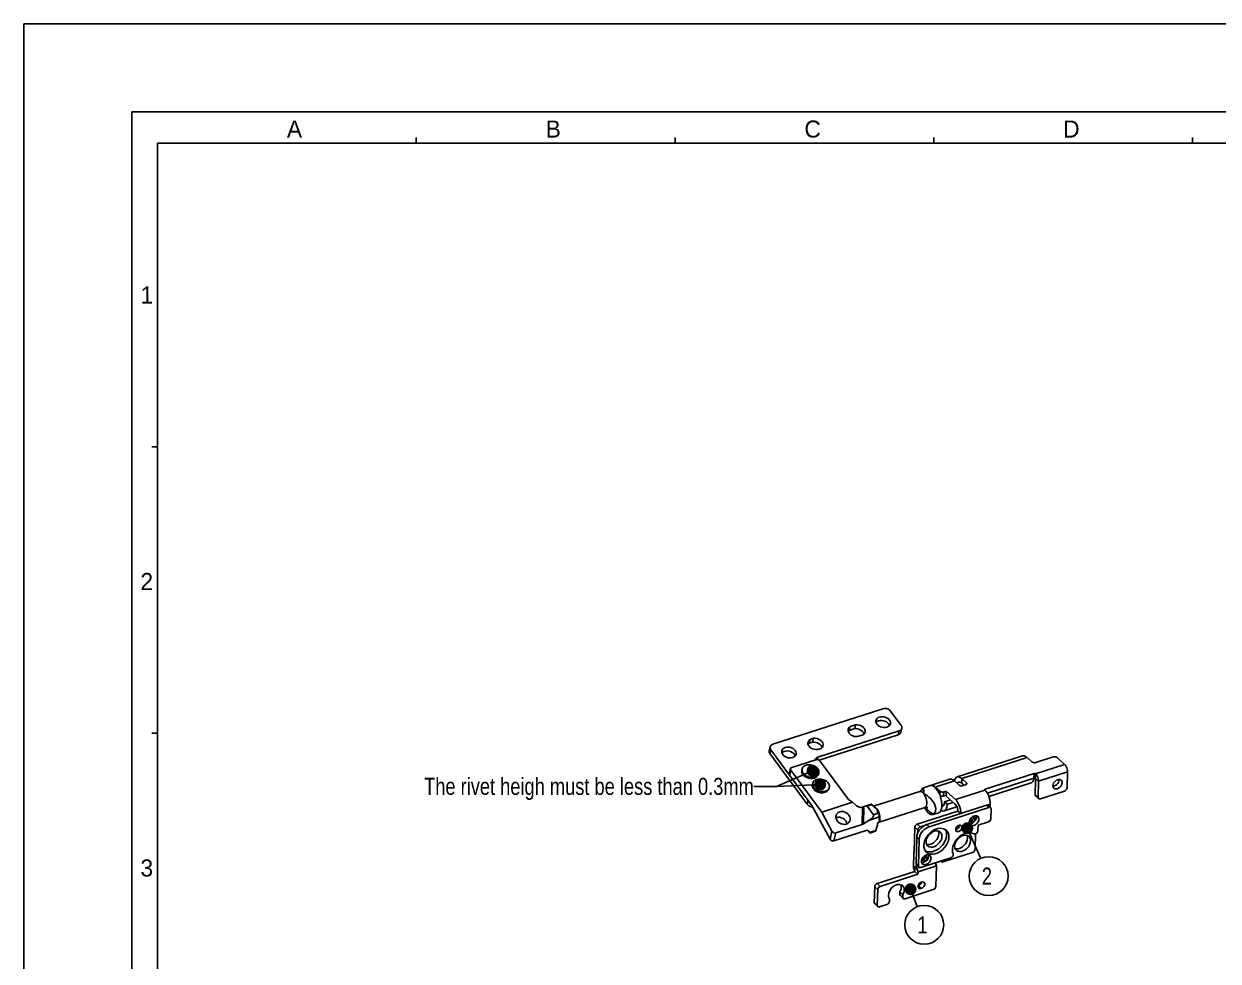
# Model space of a CAD drawing. Header units: millimetres. Extents: x 0 to 420, y 0 to 297.
# Drawn here: x 0 to 210, y 132.1 to 297 of the extents above; entities that cross this region are included whole.
import ezdxf

# ---------------------------------------------------------------- set-up
doc = ezdxf.new("R2010")
doc.units = ezdxf.units.MM
doc.header["$LTSCALE"] = 23.1
doc.layers.get('0').update_dxf_attribs({"linetype": 'CONTINUOUS'})
doc.layers.add('ASSEM_MEM', color=7, linetype='CONTINUOUS')
doc.layers.add('DETAIL', color=7, linetype='CONTINUOUS')
doc.styles.get("Standard").update_dxf_attribs({"font": 'txt', "width": 0.8})
doc.styles.add('TEXTSTYLE_2', font='txt')
doc.dimstyles.get("Standard").update_dxf_attribs({"dimtxt": 3, "dimasz": 2.1, "dimexe": 2, "dimexo": 1, "dimtad": 1, "dimzin": 0, "dimdsep": 46, "dimtxsty": 'STANDARD', "dimblk": '_FILLED', "dimblk1": '_FILLED', "dimblk2": '_FILLED', "dimcen": 0.09, "dimazin": 0, "dimtol": 1, "dimtp": 0.01, "dimtm": 0.01, "dimtfac": 1, "dimtofl": 0, "dimtmove": 0, "dimatfit": 3, "dimldrblk": '_FILLED', "dimfxl": 1, "dimtolj": 1, "dimtzin": 0, "dimarcsym": 0})

# ---------------------------------------------------------------- blocks, each defined once
blk = doc.blocks.new('_FILLED')
at = {"color": 0, "linetype": 'BYBLOCK'}
blk.add_solid([(0, 0), (-1, 0.17), (-1, -0.17)], dxfattribs=at)
blk = doc.blocks.new('BALLOON_BL9', base_point=(158.32, 138.5))
at = {"layer": 'DETAIL', "color": 7, "linetype": 'CONTINUOUS'}
blk.add_circle((158.32, 138.5), 3.42, dxfattribs=at)
at = {"layer": 'DETAIL', "color": 7, "linetype": 'CONTINUOUS', "insert": (157.12, 140), "char_height": 3, "width": 2.4, "attachment_point": 1, "line_spacing_factor": 0.9}
blk.add_mtext('1', dxfattribs=at)
blk = doc.blocks.new('BALLOON_BL10', base_point=(169.65, 147.07))
at = {"layer": 'DETAIL', "color": 7, "linetype": 'CONTINUOUS'}
blk.add_circle((169.65, 147.07), 3.42, dxfattribs=at)
at = {"layer": 'DETAIL', "color": 7, "linetype": 'CONTINUOUS', "insert": (168.45, 148.57), "char_height": 3, "width": 2.4, "attachment_point": 1, "line_spacing_factor": 0.9}
blk.add_mtext('2', dxfattribs=at)

msp = doc.modelspace()

# ---------------------------------------------------------------- linework, layer by layer
at = {"color": 7, "linetype": 'CONTINUOUS'}
for p, q in [((0, 0), (0, 297)), ((0, 297), (420, 297)), ((19, 15.5), (19, 281.5)), ((19, 281.5), (401, 281.5)), ((23.5, 276), (23.5, 21)), ((23.5, 276), (396, 276)), ((69, 276), (69, 277)), ((114.5, 276), (114.5, 277)), ((160, 276), (160, 277)), ((205.5, 276), (205.5, 277)), ((23.5, 222.6), (22.5, 222.6)), ((23.5, 172.2), (22.5, 172.2))]:
    msp.add_line(p, q, dxfattribs=at)
at = {"layer": 'ASSEM_MEM', "color": 7, "linetype": 'CONTINUOUS'}
for p, q in [((131.68, 170.26), (151.06, 176.51)), ((152.41, 176.1), (154.27, 173.58)), ((153.92, 172.62), (139.64, 168.02)), ((145.3, 173.39), (145.14, 172.71)), ((146.1, 173.02), (145.14, 172.71)), ((146.26, 173.69), (145.3, 173.39)), ((146.26, 173.69), (146.1, 173.02)), ((153.76, 171.95), (153.92, 172.62)), ((154.23, 172.4), (154.39, 173.08)), ((138.25, 171.11), (138.09, 170.43)), ((138.7, 170.63), (138.09, 170.43)), ((138.86, 171.31), (138.25, 171.11)), ((138.86, 171.31), (138.7, 170.63)), ((153.76, 171.95), (139.83, 167.45)), ((146.6, 171.61), (147.56, 171.92)), ((131.05, 169.13), (131.21, 169.81)), ((131.18, 168.62), (131.34, 169.3)), ((137.75, 159.7), (131.18, 168.62)), ((138.57, 159.48), (131.34, 169.3)), ((139.64, 168.02), (139.53, 167.55)), ((139.55, 169.34), (140.17, 169.54)), ((164.12, 164.53), (175.59, 168.23)), ((181.01, 168.04), (177.95, 167.05)), ((134.8, 165.94), (134.59, 165.06)), ((139.28, 167.54), (135.03, 166.17)), ((136.8, 165.7), (136.85, 165.9)), ((139.96, 167.33), (144.98, 160.52)), ((176.42, 167.93), (164.95, 164.23)), ((176.42, 167.93), (177.26, 167.16)), ((177.91, 165.08), (183.01, 166.73)), ((183.01, 166.73), (181.7, 167.94)), ((134.86, 165.69), (134.65, 164.81)), ((140.3, 158.31), (134.86, 165.69)), ((137.04, 164.87), (137.17, 164.74)), ((139.38, 164.68), (139.51, 164.78)), ((139.72, 165.01), (139.77, 165.21)), ((159.44, 163.02), (162.84, 164.12)), ((163.67, 163.82), (160.27, 162.72)), ((163.67, 163.82), (164.46, 163.09)), ((164.92, 163.4), (164.95, 164.23)), ((164.95, 164.23), (165.74, 163.5)), ((177.64, 165.13), (169.06, 162.36)), ((177.61, 164.29), (169.42, 161.65)), ((177.53, 163.89), (177.63, 164.23)), ((177.61, 164.29), (177.64, 165.13)), ((177.63, 164.23), (177.63, 164.28)), ((177.8, 161.42), (177.88, 163.84)), ((177.88, 163.84), (177.91, 163.85)), ((177.88, 163.84), (177.93, 163.79)), ((177.89, 164.25), (177.91, 165.08)), ((177.89, 164.25), (178.41, 163.77)), ((177.94, 164.2), (177.93, 163.79)), ((178.41, 163.77), (183.51, 165.41)), ((182.05, 163.99), (182.04, 164.07)), ((183.51, 165.41), (183.43, 162.59)), ((138.66, 163.18), (138.71, 163.38)), ((138.9, 162.35), (139.02, 162.22)), ((141.24, 162.16), (141.37, 162.26)), ((141.58, 162.49), (141.63, 162.69)), ((149.38, 159.35), (157.53, 161.98)), ((157.82, 162.14), (157.53, 161.98)), ((158.05, 162.57), (158.06, 162.57)), ((158.06, 162.57), (159.36, 162.99)), ((158.24, 161.86), (158.23, 161.57)), ((159.36, 162.99), (159.59, 163.01)), ((159.61, 163.04), (159.44, 163.02)), ((159.59, 163.01), (159.85, 162.93)), ((159.82, 163.01), (159.61, 163.04)), ((159.85, 162.93), (160.12, 162.75)), ((159.94, 162.95), (160.09, 163.18)), ((160.12, 162.75), (160.39, 162.48)), ((160.27, 162.72), (160.27, 162.6)), ((161.06, 162), (160.27, 162.72)), ((160.39, 162.48), (160.65, 162.12)), ((160.65, 162.12), (160.89, 161.7)), ((160.89, 161.7), (161.1, 161.24)), ((161.06, 162), (161.04, 161.36)), ((161.75, 161.89), (161.73, 161.14)), ((161.75, 161.89), (162.17, 162.03)), ((162.15, 161.28), (162.17, 162.03)), ((163.81, 160.53), (162.17, 162.03)), ((168.99, 162.21), (163.81, 160.53)), ((164.06, 163.46), (164.42, 163.58)), ((164.4, 163.57), (164.42, 163.58)), ((164.92, 163.4), (165.31, 163.04)), ((165.15, 162.99), (165.57, 163.13)), ((165.73, 163.21), (165.74, 163.5)), ((168.99, 162.21), (169.21, 161.96)), ((169.05, 162.14), (169.06, 162.36)), ((169.69, 161.07), (177.12, 163.47)), ((178.33, 160.94), (178.41, 163.77)), ((182.99, 162.03), (178.74, 160.66)), ((181.21, 162.94), (181.42, 163.03)), ((137.75, 159.7), (137.91, 160.38)), ((145.71, 160.05), (140.3, 158.31)), ((145.71, 160.05), (144.98, 160.52)), ((146.4, 159.45), (145.71, 160.05)), ((148.99, 159.73), (147.91, 159.38)), ((148.28, 159.37), (149.13, 159.65)), ((149.03, 159.73), (148.99, 159.73)), ((149.13, 159.65), (149.23, 159.51)), ((161.73, 161.14), (162.15, 161.28)), ((162.94, 160.48), (161.9, 160.14)), ((161.9, 160.14), (162.37, 159.71)), ((162.2, 161.23), (162.15, 161.28)), ((162.2, 161.15), (162.2, 161.23)), ((163.78, 159.7), (162.2, 161.15)), ((163.41, 160.04), (162.37, 159.71)), ((169.94, 159.71), (169.45, 159.55)), ((169.94, 159.71), (169.93, 159.17)), ((177.8, 161.42), (178.33, 160.94)), ((178.42, 160.71), (177.89, 161.19)), ((138.57, 159.48), (141.77, 153.57)), ((142.1, 154.97), (140.3, 158.31)), ((147.4, 156.17), (147.47, 159.2)), ((147.64, 156.29), (147.71, 159.3)), ((147.71, 159.3), (147.64, 159.27)), ((148.28, 159.37), (149.39, 157.87)), ((149.39, 157.87), (150.24, 158.15)), ((149.53, 159.22), (149.47, 159.27)), ((150.12, 158.35), (150.1, 158.42)), ((150.25, 156.48), (158.45, 159.12)), ((150.38, 158.12), (150.27, 158.41)), ((157.09, 156.22), (164.23, 158.52)), ((158.46, 158.96), (158.39, 159.1)), ((158.7, 158.59), (158.46, 158.96)), ((158.77, 156.15), (169.26, 159.53)), ((159.19, 155.76), (169.69, 159.15)), ((159.87, 157.9), (160.89, 158.23)), ((161.6, 158.51), (161.28, 158.63)), ((161.28, 158.58), (161.34, 158.59)), ((161.32, 158.74), (161.34, 158.59)), ((161.43, 159.46), (161.74, 159.56)), ((161.55, 159.39), (161.44, 159.38)), ((161.83, 158.54), (161.6, 158.51)), ((161.83, 158.54), (164.07, 159.26)), ((164.23, 158.52), (164.73, 158.07)), ((166.98, 157.6), (167.01, 157.58)), ((167.22, 157.39), (167.01, 157.58)), ((167.2, 157.68), (167.03, 157.62)), ((169.26, 159.53), (169.69, 159.15)), ((169.59, 159.48), (170.01, 159.1)), ((170.1, 158.87), (170.05, 157.16)), ((142.76, 154.68), (147.4, 156.17)), ((142.8, 157.34), (142.9, 157.39)), ((147.64, 156.29), (148.6, 156.88)), ((148.6, 156.88), (150.41, 157.47)), ((149.84, 155.09), (150.09, 156.11)), ((150.19, 156.38), (150.29, 156.54)), ((150.43, 156.67), (150.5, 156.87)), ((156.66, 155.66), (156.53, 151.46)), ((156.66, 155.66), (157.18, 155.18)), ((157.09, 156.22), (157.62, 155.73)), ((157.62, 155.73), (158.78, 156.11)), ((158.77, 156.15), (159.19, 155.76)), ((164.5, 155.87), (164.53, 156.03)), ((166.42, 157.09), (166.32, 156.91)), ((166.54, 156.65), (166.33, 156.84)), ((166.36, 156.97), (166.46, 156.88)), ((166.76, 157.37), (166.64, 157.27)), ((166.75, 156.93), (166.73, 156.84)), ((167.24, 157), (167.23, 157.08)), ((167.32, 157.21), (167.34, 157.09)), ((167.44, 157.12), (167.5, 157.31)), ((167.5, 157.31), (167.52, 157.49)), ((167.75, 155.05), (167.78, 156.02)), ((169.61, 156.61), (167.78, 156.02)), ((141.77, 153.57), (142.1, 154.97)), ((142.43, 153.28), (148.11, 155.11)), ((142.43, 153.28), (142.76, 154.68)), ((148.71, 154.73), (148.44, 155.07)), ((148.71, 154.73), (149.84, 155.09)), ((149.75, 154.96), (148.78, 154.65)), ((156.88, 149.27), (157.02, 153.93)), ((157.02, 153.93), (157.44, 153.55)), ((157.18, 155.18), (157.17, 154.6)), ((157.3, 148.89), (157.44, 153.55)), ((161.3, 154.63), (161.15, 154.81)), ((163.85, 155.29), (163.88, 155.29)), ((165.91, 154.04), (165.85, 154.24)), ((165.94, 153.76), (165.91, 154.04)), ((166.32, 153.86), (166.18, 154.04)), ((167.26, 151.8), (167.34, 154.5)), ((156.52, 151.3), (156.44, 148.55)), ((156.52, 151.3), (156.56, 151.31)), ((156.52, 151.3), (156.58, 151.25)), ((156.53, 151.46), (156.58, 151.41)), ((156.58, 151.41), (156.58, 151.25)), ((158.73, 152.68), (158.98, 152.63)), ((166.82, 151.25), (161.64, 149.58)), ((163.37, 152.32), (163.5, 152.68)), ((163.75, 151.91), (164, 151.86)), ((156.88, 149.27), (157.3, 148.89)), ((162.98, 150.31), (157.71, 148.61)), ((158, 150.22), (157.91, 150.04)), ((158.13, 149.78), (157.92, 149.97)), ((157.94, 150.1), (158.04, 150.01)), ((158.35, 150.5), (158.23, 150.4)), ((158.33, 150.05), (158.32, 149.97)), ((158.56, 150.72), (158.59, 150.71)), ((158.8, 150.51), (158.59, 150.71)), ((158.79, 150.81), (158.61, 150.75)), ((158.83, 150.13), (158.81, 150.21)), ((158.91, 150.33), (158.92, 150.22)), ((159.02, 150.25), (159.08, 150.43)), ((159.08, 150.43), (159.11, 150.61)), ((160.46, 148.87), (160.23, 149.42)), ((161.32, 149.62), (161.19, 149.73)), ((150.06, 145.76), (156.69, 147.89)), ((150.59, 145.27), (157.22, 147.41)), ((156.44, 148.55), (156.99, 148.9)), ((156.69, 147.93), (156.44, 148.55)), ((156.57, 148.23), (156.98, 148.48)), ((156.69, 147.89), (156.69, 147.93)), ((156.69, 147.89), (157.22, 147.41)), ((156.96, 149.04), (157.39, 148.66)), ((157, 149.01), (156.98, 148.44)), ((156.98, 148.44), (157.48, 148.61)), ((156.98, 148.44), (157.23, 147.83)), ((157.22, 147.41), (157.23, 147.83)), ((157.23, 147.83), (160.46, 148.87)), ((160.46, 148.87), (160.35, 145.25)), ((149.54, 142.42), (149.63, 145.2)), ((150.15, 144.72), (149.63, 145.2)), ((150.59, 145.27), (150.06, 145.76)), ((154.68, 145.2), (154.53, 145.38)), ((157.33, 145.42), (157.25, 145.4)), ((157.28, 145.37), (157.77, 144.91)), ((157.33, 145.42), (157.86, 144.94)), ((157.86, 144.94), (157.77, 144.91)), ((157.81, 145.99), (157.89, 146.02)), ((150.07, 141.93), (150.15, 144.72)), ((152.21, 142.62), (152.22, 143.04)), ((154.03, 143.86), (154.04, 144.28)), ((154.56, 143.38), (154.03, 143.86)), ((154.04, 144.28), (154.57, 143.8)), ((154.12, 143.63), (154.64, 143.15)), ((154.56, 143.38), (154.57, 143.8)), ((159.91, 144.7), (154.97, 143.1)), ((150.07, 141.93), (149.54, 142.42)), ((149.63, 142.18), (150.15, 141.7)), ((151.77, 142.07), (150.48, 141.65))]:
    msp.add_line(p, q, dxfattribs=at)
for points in [[(152.41, 176.1), (152.28, 176.25), (152.11, 176.37), (151.91, 176.47), (151.7, 176.53), (151.48, 176.56), (151.26, 176.55), (151.06, 176.51)], [(150, 173.81), (149.88, 174.01), (149.83, 174.23), (149.83, 174.44), (149.84, 174.46)], [(149.84, 174.46), (149.91, 174.63), (150.04, 174.81), (150.22, 174.95), (150.45, 175.05), (150.71, 175.1), (151, 175.11), (151.28, 175.08), (151.56, 174.99), (151.82, 174.87), (152.04, 174.71), (152.21, 174.52)], [(149.86, 174.1), (149.88, 174.13), (150.06, 174.27), (150.29, 174.37), (150.55, 174.43), (150.84, 174.44), (151.12, 174.4), (151.4, 174.31), (151.66, 174.19), (151.88, 174.03), (152.05, 173.84)], [(152.21, 174.52), (152.33, 174.31), (152.38, 174.1), (152.38, 173.89), (152.37, 173.86)], [(146.6, 171.61), (146.32, 171.61), (146.03, 171.66), (145.76, 171.75), (145.5, 171.88), (145.29, 172.04), (145.11, 172.23), (145, 172.44), (144.94, 172.65), (144.94, 172.86), (144.95, 172.91)], [(144.95, 172.91), (145, 173.06), (145.12, 173.24), (145.3, 173.39)], [(144.96, 172.56), (144.96, 172.56), (145.14, 172.71)], [(146.1, 173.02), (146.38, 173.02), (146.67, 172.97), (146.94, 172.88), (147.2, 172.75), (147.42, 172.59), (147.59, 172.4), (147.71, 172.19), (147.74, 172.07)], [(146.26, 173.69), (146.54, 173.69), (146.83, 173.65), (147.11, 173.56), (147.36, 173.43), (147.58, 173.27), (147.75, 173.08), (147.87, 172.87), (147.93, 172.66), (147.92, 172.45), (147.91, 172.4)], [(147.91, 172.4), (147.86, 172.25), (147.74, 172.07), (147.56, 171.92)], [(152.37, 173.86), (152.3, 173.69), (152.17, 173.52), (151.99, 173.38), (151.76, 173.28), (151.5, 173.22), (151.21, 173.21), (150.93, 173.25), (150.65, 173.33), (150.39, 173.46), (150.17, 173.62), (150, 173.81)], [(152.05, 173.84), (152.17, 173.63), (152.19, 173.54)], [(154.23, 172.4), (154.18, 172.27), (154.08, 172.13), (153.94, 172.02), (153.76, 171.95)], [(153.92, 172.62), (154.1, 172.7), (154.24, 172.81), (154.34, 172.94), (154.39, 173.08)], [(154.39, 173.08), (154.4, 173.1), (154.4, 173.26), (154.36, 173.42), (154.27, 173.58)], [(131.68, 170.26), (131.51, 170.18), (131.37, 170.07), (131.26, 169.94), (131.21, 169.81)], [(139.55, 169.34), (139.27, 169.34), (138.98, 169.38), (138.7, 169.47), (138.45, 169.6), (138.23, 169.77), (138.06, 169.95), (137.94, 170.16), (137.88, 170.37), (137.88, 170.58), (137.89, 170.64)], [(137.89, 170.64), (137.95, 170.78), (138.07, 170.96), (138.25, 171.11)], [(138.09, 170.43), (137.91, 170.28), (137.91, 170.28)], [(140.35, 169.69), (140.31, 169.81), (140.19, 170.02), (140.02, 170.2), (139.8, 170.37), (139.55, 170.5), (139.28, 170.59), (138.99, 170.63), (138.7, 170.63)], [(138.86, 171.31), (139.15, 171.31), (139.44, 171.26), (139.71, 171.17), (139.97, 171.05), (140.18, 170.88), (140.36, 170.69), (140.47, 170.49), (140.53, 170.27), (140.53, 170.06), (140.52, 170.01)], [(131.18, 168.62), (131.09, 168.78), (131.04, 168.95), (131.05, 169.11), (131.05, 169.13)], [(131.21, 169.81), (131.21, 169.79), (131.2, 169.63), (131.25, 169.46), (131.34, 169.3)], [(133.43, 168.46), (133.31, 168.67), (133.26, 168.88), (133.26, 169.09), (133.27, 169.12)], [(133.27, 169.12), (133.34, 169.29), (133.47, 169.46), (133.65, 169.6), (133.88, 169.7), (134.14, 169.76), (134.43, 169.77), (134.71, 169.73), (134.99, 169.65), (135.25, 169.52), (135.47, 169.36), (135.64, 169.17)], [(133.29, 168.76), (133.31, 168.78), (133.49, 168.92), (133.72, 169.02), (133.98, 169.08), (134.26, 169.09), (134.55, 169.05), (134.83, 168.97), (135.09, 168.84), (135.31, 168.68), (135.48, 168.49)], [(135.8, 168.52), (135.73, 168.35), (135.6, 168.17), (135.42, 168.03), (135.19, 167.93), (134.92, 167.87), (134.64, 167.86), (134.36, 167.9), (134.08, 167.99), (133.82, 168.11), (133.6, 168.27), (133.43, 168.46)], [(135.48, 168.49), (135.6, 168.29), (135.62, 168.2)], [(135.64, 169.17), (135.76, 168.97), (135.81, 168.75), (135.81, 168.54), (135.8, 168.52)], [(139.17, 167.57), (139.22, 167.7), (139.33, 167.83), (139.47, 167.94), (139.64, 168.02)], [(140.52, 170.01), (140.47, 169.86), (140.35, 169.69), (140.17, 169.54)], [(176.42, 167.93), (176.14, 168.14), (175.87, 168.24), (175.62, 168.24), (175.59, 168.23)], [(181.01, 168.04), (181.15, 168.07), (181.31, 168.07), (181.46, 168.05), (181.59, 168), (181.7, 167.94)], [(135.03, 166.17), (134.89, 166.09), (134.81, 165.97), (134.8, 165.94)], [(134.8, 165.94), (134.8, 165.83), (134.86, 165.69)], [(136.85, 165.9), (136.83, 165.81), (136.83, 165.66), (136.86, 165.51), (136.91, 165.36), (136.99, 165.22), (137.09, 165.08)], [(137.56, 166.58), (137.39, 166.51), (137.24, 166.43), (137.11, 166.33), (137, 166.22), (136.92, 166.09), (136.86, 165.95), (136.85, 165.9)], [(139.77, 165.21), (139.79, 165.3), (139.79, 165.45), (139.76, 165.6), (139.71, 165.75), (139.63, 165.9), (139.53, 166.04), (139.4, 166.17), (139.26, 166.29), (139.1, 166.39), (138.92, 166.48), (138.73, 166.55), (138.53, 166.61), (138.33, 166.64), (138.13, 166.66), (137.93, 166.65), (137.74, 166.62), (137.56, 166.58)], [(139.17, 167.5), (139.17, 167.55), (139.17, 167.57)], [(139.96, 167.33), (139.83, 167.45), (139.66, 167.53), (139.46, 167.56), (139.28, 167.54)], [(177.26, 167.16), (177.36, 167.09), (177.5, 167.04), (177.65, 167.02), (177.8, 167.02), (177.95, 167.05)], [(183.51, 165.41), (183.5, 165.65), (183.46, 165.9), (183.38, 166.14), (183.27, 166.38), (183.15, 166.58), (183.01, 166.73)], [(134.65, 164.81), (134.59, 164.95), (134.59, 165.06)], [(136.8, 165.7), (136.79, 165.61), (136.78, 165.46), (136.81, 165.31), (136.86, 165.16), (136.94, 165.01), (137.04, 164.87)], [(137.09, 165.08), (137.21, 164.95), (137.36, 164.83)], [(137.17, 164.74), (137.31, 164.62), (137.48, 164.52), (137.65, 164.43), (137.84, 164.35), (138.04, 164.3), (138.24, 164.27), (138.44, 164.25), (138.64, 164.26), (138.83, 164.28), (139.01, 164.33)], [(137.36, 164.83), (137.52, 164.72), (137.7, 164.63), (137.89, 164.56), (138.09, 164.5), (138.29, 164.47), (138.49, 164.45), (138.69, 164.46), (138.88, 164.49), (139.06, 164.53)], [(139.41, 164.06), (139.25, 163.99), (139.1, 163.91), (138.97, 163.81), (138.86, 163.69), (138.78, 163.57), (138.72, 163.43), (138.71, 163.38)], [(139.01, 164.33), (139.18, 164.4), (139.33, 164.48), (139.46, 164.58), (139.57, 164.69), (139.65, 164.82), (139.71, 164.96), (139.72, 165.01)], [(139.06, 164.53), (139.23, 164.6), (139.38, 164.68)], [(141.63, 162.69), (141.64, 162.78), (141.65, 162.93), (141.62, 163.08), (141.57, 163.23), (141.49, 163.38), (141.39, 163.51), (141.26, 163.65), (141.12, 163.76), (140.95, 163.87), (140.77, 163.96), (140.58, 164.03), (140.39, 164.09), (140.19, 164.12), (139.98, 164.14), (139.79, 164.13), (139.59, 164.1), (139.41, 164.06)], [(139.51, 164.78), (139.62, 164.9), (139.7, 165.02), (139.76, 165.16), (139.77, 165.21)], [(162.84, 164.12), (162.87, 164.12), (163.12, 164.13), (163.39, 164.03), (163.67, 163.82)], [(163.63, 163.85), (163.64, 163.89), (163.76, 164.2)], [(163.76, 164.2), (163.93, 164.42), (164.12, 164.53)], [(164.12, 164.53), (164.14, 164.54), (164.39, 164.54), (164.66, 164.44), (164.95, 164.23)], [(177.12, 163.47), (177.17, 163.49), (177.37, 163.64), (177.53, 163.89)], [(177.61, 164.29), (177.69, 164.31), (177.76, 164.3), (177.83, 164.29), (177.89, 164.25)], [(177.91, 165.08), (177.86, 165.12), (177.79, 165.14), (177.71, 165.14), (177.64, 165.13)], [(178.41, 163.77), (178.4, 164), (178.36, 164.25), (178.28, 164.5), (178.17, 164.73), (178.05, 164.93), (177.91, 165.08)], [(182.41, 163.94), (182.35, 163.99), (182.19, 164.06), (182, 164.08), (181.79, 164.03), (181.58, 163.94), (181.38, 163.8), (181.21, 163.62), (181.08, 163.41), (180.99, 163.2), (180.96, 162.98)], [(181.42, 163.03), (181.62, 163.17), (181.79, 163.35), (181.92, 163.56), (182.01, 163.77), (182.05, 163.99)], [(182.57, 163.5), (182.55, 163.7), (182.48, 163.87), (182.41, 163.94)], [(138.66, 163.18), (138.64, 163.08), (138.64, 162.94), (138.67, 162.79), (138.72, 162.64), (138.8, 162.49), (138.9, 162.35)], [(138.71, 163.38), (138.69, 163.29), (138.69, 163.14), (138.71, 162.99), (138.77, 162.84), (138.84, 162.69), (138.95, 162.55)], [(138.95, 162.55), (139.07, 162.42), (139.22, 162.31)], [(139.02, 162.22), (139.17, 162.1), (139.33, 162), (139.51, 161.91), (139.7, 161.83), (139.9, 161.78), (140.1, 161.74), (140.3, 161.73), (140.5, 161.74), (140.69, 161.76), (140.87, 161.81)], [(139.22, 162.31), (139.38, 162.2), (139.56, 162.11), (139.75, 162.04), (139.95, 161.98), (140.15, 161.95), (140.35, 161.93), (140.55, 161.94), (140.74, 161.97), (140.92, 162.01)], [(140.87, 161.81), (141.04, 161.87), (141.19, 161.96), (141.32, 162.06), (141.42, 162.17), (141.51, 162.3), (141.56, 162.43), (141.58, 162.49)], [(140.92, 162.01), (141.09, 162.08), (141.24, 162.16)], [(141.37, 162.26), (141.47, 162.38), (141.56, 162.5), (141.61, 162.64), (141.63, 162.69)], [(157.53, 161.98), (157.55, 161.99), (157.71, 161.98), (157.88, 161.91), (158.06, 161.77), (158.23, 161.57)], [(157.96, 162.3), (157.95, 162.29), (157.82, 162.14)], [(157.87, 162.19), (157.89, 162.29), (157.97, 162.48), (158.05, 162.57)], [(158.06, 162.57), (158.12, 162.56), (158.18, 162.48), (158.21, 162.33), (158.23, 162.12), (158.24, 161.86)], [(159.44, 163.02), (159.41, 163.01), (159.39, 163)], [(160.27, 162.72), (160.04, 162.9), (159.82, 163.01)], [(161.75, 161.89), (161.61, 161.86), (161.45, 161.86), (161.3, 161.88), (161.16, 161.93), (161.06, 162)], [(164.42, 163.58), (164.56, 163.59), (164.74, 163.53), (164.92, 163.4)], [(164.46, 163.09), (164.56, 163.03), (164.7, 162.98), (164.85, 162.95), (165.01, 162.96), (165.15, 162.99)], [(165.57, 163.13), (165.69, 163.18), (165.77, 163.25), (165.81, 163.34), (165.81, 163.35)], [(165.81, 163.35), (165.8, 163.42), (165.74, 163.5)], [(169.06, 162.36), (169, 162.33), (168.97, 162.29), (168.96, 162.27)], [(168.96, 162.27), (168.96, 162.25), (168.99, 162.21)], [(169.21, 161.96), (169.42, 161.65), (169.6, 161.29), (169.75, 160.89), (169.86, 160.49), (169.93, 160.08), (169.94, 159.71)], [(180.96, 162.98), (180.98, 162.79), (181.05, 162.62), (181.12, 162.54)], [(180.97, 162.9), (181.01, 162.9), (181.21, 162.94)], [(181.12, 162.54), (181.18, 162.5), (181.34, 162.43), (181.53, 162.41), (181.74, 162.45), (181.95, 162.55), (182.15, 162.69), (182.32, 162.87), (182.45, 163.07), (182.54, 163.29), (182.57, 163.5)], [(183.43, 162.59), (183.4, 162.45), (183.34, 162.32), (183.24, 162.19), (183.12, 162.1), (182.99, 162.03)], [(138.25, 159.33), (138.05, 159.43), (137.89, 159.55), (137.75, 159.7)], [(149.13, 159.65), (149.08, 159.7), (149.03, 159.73)], [(158.23, 161.57), (158.39, 161.32), (158.53, 161.03), (158.65, 160.71), (158.73, 160.39), (158.77, 160.07), (158.78, 159.78), (158.74, 159.53)], [(158.23, 161.57), (158.55, 161.4), (158.87, 161.2), (159.16, 160.97), (159.43, 160.72), (159.67, 160.45), (159.9, 160.14), (160.11, 159.76), (160.26, 159.35)], [(161.1, 161.24), (161.26, 160.74), (161.37, 160.24), (161.43, 159.76)], [(161.11, 161.2), (161.14, 161.18), (161.28, 161.13), (161.43, 161.11), (161.58, 161.11), (161.73, 161.14)], [(161.43, 159.76), (161.44, 159.31), (161.38, 158.92), (161.27, 158.6)], [(161.8, 159.64), (161.69, 159.48), (161.55, 159.39)], [(161.9, 160.14), (161.87, 159.86), (161.8, 159.64)], [(162.37, 159.71), (162.31, 159.19), (162.15, 158.8), (161.91, 158.57), (161.83, 158.54)], [(163.78, 159.7), (163.9, 159.56), (164.02, 159.38), (164.11, 159.18), (164.18, 158.95), (164.22, 158.73), (164.23, 158.52)], [(164.76, 158.04), (164.75, 158.41), (164.68, 158.81), (164.57, 159.22), (164.42, 159.62), (164.24, 159.98), (164.03, 160.29), (163.81, 160.53)], [(177.8, 161.42), (177.82, 161.3), (177.88, 161.21), (177.89, 161.19)], [(178.42, 160.71), (178.4, 160.72), (178.35, 160.82), (178.33, 160.94)], [(178.74, 160.66), (178.61, 160.64), (178.49, 160.66), (178.42, 160.71)], [(138.7, 159.24), (138.69, 159.24), (138.46, 159.27), (138.25, 159.33)], [(144.62, 156.22), (144.34, 156.16), (144.04, 156.18), (143.74, 156.25), (143.46, 156.39), (143.21, 156.58), (143.01, 156.81), (142.87, 157.07), (142.8, 157.34), (142.8, 157.61), (142.87, 157.86), (142.91, 157.94)], [(142.91, 157.94), (143.01, 158.08), (143.21, 158.25), (143.46, 158.37)], [(143.46, 158.37), (143.74, 158.42), (144.04, 158.41), (144.34, 158.33), (144.62, 158.2), (144.87, 158.01), (145.07, 157.78), (145.21, 157.52), (145.28, 157.25), (145.28, 156.98), (145.21, 156.73), (145.17, 156.65)], [(147.47, 159.2), (147.1, 159.15), (146.74, 159.24), (146.4, 159.45)], [(147.64, 159.27), (147.56, 159.23), (147.47, 159.2)], [(149.47, 159.27), (149.34, 159.39), (149.23, 159.51)], [(149.99, 158.91), (149.83, 159.09), (149.69, 159.22), (149.55, 159.3), (149.42, 159.33)], [(149.99, 158.91), (149.8, 159.03), (149.62, 159.15), (149.53, 159.22)], [(150.27, 158.41), (150.14, 158.68), (149.99, 158.91)], [(150.1, 158.42), (150.05, 158.57), (150.02, 158.74), (149.99, 158.91)], [(150.23, 158.15), (150.16, 158.28), (150.12, 158.35)], [(150.41, 157.73), (150.37, 157.88), (150.31, 158.03), (150.24, 158.15)], [(150.51, 157.57), (150.46, 157.83), (150.38, 158.12)], [(150.41, 157.47), (150.42, 157.59), (150.41, 157.73)], [(150.5, 156.87), (150.53, 157.09), (150.54, 157.33), (150.51, 157.57)], [(158.74, 159.53), (158.66, 159.32), (158.54, 159.17), (158.45, 159.12)], [(158.45, 159.12), (158.82, 159.16), (158.98, 159.12)], [(159.62, 158.17), (159.34, 158.34), (159.06, 158.6), (158.78, 158.93), (158.64, 159.14)], [(159.87, 157.9), (159.73, 157.88), (159.49, 157.92), (159.23, 158.05), (158.96, 158.28), (158.7, 158.59)], [(160.14, 158.09), (159.89, 158.09), (159.62, 158.17)], [(160.14, 158.09), (159.95, 157.94), (159.87, 157.9)], [(160.25, 158.27), (160.2, 158.18), (160.14, 158.09)], [(160.25, 158.27), (160.33, 158.58), (160.34, 158.95), (160.26, 159.35)], [(161.27, 158.6), (161.11, 158.37), (160.89, 158.23)], [(167.03, 157.62), (166.85, 157.53), (166.69, 157.41), (166.54, 157.26), (166.42, 157.09)], [(167.54, 157.68), (167.38, 157.7), (167.2, 157.68)], [(167.52, 157.49), (167.51, 157.65), (167.49, 157.69)], [(167.77, 157.56), (167.68, 157.63), (167.54, 157.68)], [(167.94, 157.1), (167.93, 157.27), (167.88, 157.41), (167.79, 157.54), (167.77, 157.56)], [(169.26, 159.53), (169.36, 159.55), (169.45, 159.55), (169.53, 159.53), (169.59, 159.48)], [(170.01, 159.1), (169.95, 159.14), (169.87, 159.16), (169.78, 159.17), (169.69, 159.15)], [(170.1, 158.87), (170.09, 158.96), (170.06, 159.03), (170.01, 159.1)], [(142.9, 157.39), (143.18, 157.44), (143.48, 157.43), (143.78, 157.35), (144.06, 157.22), (144.31, 157.03), (144.51, 156.8)], [(144.51, 156.8), (144.65, 156.54), (144.72, 156.27)], [(145.17, 156.65), (145.07, 156.51), (144.87, 156.34), (144.62, 156.22)], [(150.09, 156.11), (150.13, 156.24), (150.19, 156.38)], [(150.26, 156.49), (150.33, 156.53), (150.43, 156.67)], [(150.29, 156.54), (150.38, 156.7), (150.5, 156.87)], [(150.39, 157.27), (150.39, 157.35), (150.41, 157.46)], [(150.5, 156.87), (150.45, 156.99), (150.42, 157.11), (150.39, 157.23), (150.39, 157.27)], [(157.09, 156.22), (156.96, 156.15), (156.84, 156.06), (156.75, 155.93), (156.68, 155.8), (156.66, 155.66)], [(157.02, 153.93), (157.05, 154.23), (157.14, 154.54), (157.27, 154.84), (157.45, 155.13), (157.67, 155.4), (157.91, 155.65), (158.19, 155.86), (158.47, 156.03), (158.77, 156.15)], [(157.18, 155.18), (157.21, 155.32), (157.27, 155.45), (157.37, 155.57), (157.49, 155.67), (157.62, 155.73)], [(159.19, 155.76), (158.9, 155.64), (158.61, 155.47), (158.33, 155.26), (158.09, 155.02), (157.87, 154.75), (157.69, 154.45), (157.56, 154.15), (157.48, 153.84), (157.44, 153.55)], [(158.39, 153.23), (158.55, 153.61), (158.76, 153.97), (159.01, 154.31), (159.31, 154.62), (159.63, 154.9), (159.98, 155.13), (160.34, 155.3), (160.71, 155.42), (161.07, 155.48), (161.41, 155.47), (161.72, 155.4), (162, 155.28), (162.22, 155.12)], [(163.85, 155.28), (163.86, 155.41), (163.91, 155.54), (163.98, 155.66), (164.07, 155.77), (164.17, 155.87), (164.29, 155.95), (164.42, 156), (164.54, 156.03), (164.65, 156.03), (164.76, 156), (164.84, 155.94)], [(164.53, 156.03), (164.51, 155.9), (164.47, 155.77), (164.4, 155.65), (164.31, 155.54), (164.2, 155.44), (164.08, 155.36), (163.96, 155.31), (163.85, 155.28)], [(163.88, 155.29), (164.04, 155.34), (164.19, 155.43)], [(164.95, 155.64), (164.93, 155.52), (164.89, 155.39), (164.82, 155.26), (164.73, 155.15), (164.62, 155.05), (164.51, 154.98), (164.38, 154.92), (164.26, 154.9), (164.14, 154.9), (164.04, 154.93), (163.96, 154.98)], [(164.19, 155.43), (164.33, 155.56), (164.43, 155.71), (164.5, 155.87)], [(164.84, 155.94), (164.9, 155.86), (164.94, 155.76), (164.95, 155.64)], [(166.32, 156.91), (166.26, 156.73), (166.24, 156.55)], [(166.24, 156.55), (166.25, 156.38), (166.3, 156.24), (166.39, 156.11), (166.42, 156.09)], [(166.27, 156.35), (166.38, 156.34), (166.56, 156.36), (166.73, 156.41)], [(166.33, 156.84), (166.32, 156.86), (166.31, 156.87)], [(166.42, 156.09), (166.5, 156.02), (166.64, 155.97), (166.8, 155.95), (166.98, 155.97), (167.15, 156.03), (167.33, 156.12), (167.49, 156.24), (167.64, 156.39), (167.76, 156.56), (167.86, 156.74), (167.92, 156.92), (167.94, 157.1)], [(166.64, 157.27), (166.54, 157.15), (166.48, 157.02), (166.46, 156.88)], [(166.46, 156.88), (166.47, 156.76), (166.53, 156.66), (166.54, 156.65)], [(167.34, 157.09), (167.27, 156.87), (167.12, 156.68), (166.92, 156.57), (166.71, 156.56), (166.54, 156.65)], [(166.73, 156.84), (166.74, 156.76), (166.79, 156.7)], [(166.73, 156.41), (166.91, 156.5), (167.07, 156.63), (167.22, 156.78)], [(166.95, 157.15), (166.86, 157.1), (166.79, 157.02), (166.75, 156.93)], [(167.02, 157.46), (166.89, 157.43), (166.76, 157.37)], [(166.79, 156.7), (166.85, 156.66), (166.93, 156.66), (167.02, 156.69), (167.11, 156.75), (167.18, 156.82)], [(167.23, 157.08), (167.19, 157.14), (167.12, 157.18), (167.04, 157.18), (166.95, 157.15)], [(167.22, 157.39), (167.14, 157.44), (167.02, 157.46)], [(167.18, 156.82), (167.22, 156.91), (167.24, 157)], [(167.22, 157.39), (167.28, 157.31), (167.32, 157.21)], [(167.22, 156.78), (167.34, 156.94), (167.44, 157.12)], [(169.61, 156.61), (169.7, 156.65), (169.79, 156.71), (169.88, 156.78), (169.95, 156.87), (170, 156.97), (170.03, 157.06), (170.05, 157.16)], [(149.75, 154.96), (149.81, 155), (149.84, 155.09)], [(162.25, 154.3), (162.21, 153.94), (162.11, 153.56), (161.95, 153.19), (161.74, 152.82), (161.49, 152.48), (161.19, 152.17), (160.87, 151.89), (160.52, 151.67), (160.15, 151.49), (159.79, 151.37), (159.43, 151.32), (159.09, 151.32), (158.77, 151.39), (158.52, 151.5)], [(161.15, 154.81), (161.12, 154.84), (160.87, 154.98), (160.57, 155.03), (160.25, 155.01), (159.91, 154.9), (159.58, 154.71), (159.28, 154.46), (159.02, 154.16), (158.82, 153.83), (158.69, 153.48), (158.64, 153.14)], [(158.92, 152.37), (158.96, 152.34), (159.21, 152.2), (159.5, 152.15), (159.83, 152.17), (160.17, 152.28), (160.5, 152.47), (160.8, 152.72), (161.06, 153.02), (161.26, 153.35), (161.39, 153.7), (161.44, 154.04)], [(158.98, 152.63), (159.3, 152.65), (159.64, 152.76), (159.97, 152.95), (160.27, 153.2), (160.53, 153.5), (160.73, 153.83), (160.86, 154.18), (160.91, 154.52)], [(162.67, 153.92), (162.63, 153.55), (162.53, 153.18), (162.37, 152.8), (162.16, 152.44), (161.91, 152.09), (161.61, 151.78), (161.29, 151.51), (160.94, 151.28), (160.58, 151.11), (160.21, 150.99), (159.85, 150.93), (159.51, 150.94), (159.2, 151)], [(160.91, 154.52), (160.88, 154.84), (160.82, 154.98)], [(161.44, 154.04), (161.41, 154.36), (161.3, 154.63)], [(161.98, 155.29), (162.01, 155.25), (162.15, 154.97), (162.23, 154.65), (162.25, 154.3)], [(162.22, 155.12), (162.24, 155.09), (162.43, 154.86), (162.57, 154.58), (162.65, 154.26), (162.67, 153.92)], [(163.5, 152.68), (163.68, 153.03), (163.9, 153.37), (164.16, 153.68), (164.45, 153.97), (164.77, 154.21), (165.11, 154.41), (165.45, 154.57), (165.8, 154.67), (166.14, 154.71), (166.46, 154.7), (166.76, 154.63), (167.03, 154.51)], [(166.18, 154.04), (166.14, 154.07), (165.89, 154.21), (165.6, 154.27), (165.27, 154.24), (164.94, 154.13), (164.61, 153.94), (164.3, 153.69), (164.04, 153.39), (163.84, 153.06), (163.71, 152.71), (163.66, 152.37)], [(163.96, 154.98), (163.89, 155.07), (163.86, 155.17), (163.85, 155.28)], [(164, 151.86), (164.33, 151.89), (164.66, 152), (164.99, 152.18), (165.3, 152.43), (165.56, 152.73), (165.76, 153.07), (165.89, 153.41), (165.94, 153.76)], [(166.47, 153.27), (166.43, 153.59), (166.32, 153.86)], [(167.03, 154.51), (167.11, 154.48), (167.2, 154.47), (167.29, 154.49), (167.39, 154.52), (167.49, 154.58), (167.57, 154.66), (167.65, 154.75), (167.7, 154.85), (167.74, 154.95), (167.75, 155.05)], [(158.25, 152.49), (158.29, 152.86), (158.39, 153.23)], [(158.7, 151.29), (158.68, 151.31), (158.48, 151.55), (158.35, 151.83), (158.27, 152.14), (158.25, 152.49)], [(158.64, 153.14), (158.67, 152.82), (158.78, 152.55), (158.92, 152.37)], [(159.2, 151), (158.91, 151.13), (158.7, 151.29)], [(163.4, 151), (163.31, 151.3), (163.27, 151.62), (163.3, 151.96), (163.37, 152.32)], [(163.66, 152.37), (163.69, 152.05), (163.8, 151.78), (163.95, 151.61)], [(163.95, 151.61), (163.99, 151.57), (164.23, 151.43), (164.53, 151.38), (164.85, 151.4), (165.19, 151.51), (165.52, 151.7), (165.83, 151.95), (166.09, 152.25), (166.29, 152.58), (166.41, 152.93), (166.47, 153.27)], [(167.26, 151.8), (167.24, 151.67), (167.17, 151.53), (167.08, 151.41), (166.96, 151.31), (166.82, 151.25)], [(156.96, 149.04), (156.91, 149.11), (156.89, 149.19), (156.88, 149.27)], [(157.91, 150.04), (157.85, 149.86), (157.83, 149.68)], [(157.83, 149.68), (157.84, 149.51), (157.89, 149.36), (157.98, 149.24), (158, 149.21)], [(157.85, 149.47), (157.97, 149.46), (158.14, 149.48), (158.32, 149.54)], [(157.92, 149.97), (157.9, 149.98), (157.9, 150)], [(158.61, 150.75), (158.44, 150.66), (158.27, 150.53), (158.13, 150.39), (158, 150.22)], [(158, 149.21), (158.09, 149.15), (158.23, 149.09), (158.39, 149.08), (158.56, 149.1), (158.74, 149.15), (158.92, 149.24), (159.08, 149.37), (159.23, 149.52), (159.35, 149.68), (159.44, 149.86), (159.5, 150.05), (159.53, 150.23)], [(158.23, 150.4), (158.13, 150.28), (158.07, 150.14), (158.04, 150.01)], [(158.04, 150.01), (158.06, 149.89), (158.12, 149.79), (158.13, 149.78)], [(158.92, 150.22), (158.86, 150), (158.71, 149.81), (158.5, 149.7), (158.3, 149.69), (158.13, 149.78)], [(158.32, 149.97), (158.33, 149.89), (158.37, 149.82)], [(158.32, 149.54), (158.49, 149.63), (158.66, 149.75), (158.81, 149.9)], [(158.54, 150.28), (158.45, 150.22), (158.38, 150.14), (158.33, 150.05)], [(158.61, 150.58), (158.48, 150.56), (158.35, 150.5)], [(158.37, 149.82), (158.44, 149.79), (158.52, 149.79), (158.61, 149.82), (158.69, 149.87), (158.76, 149.95)], [(158.81, 150.21), (158.77, 150.27), (158.71, 150.31), (158.62, 150.31), (158.54, 150.28)], [(158.8, 150.51), (158.73, 150.56), (158.61, 150.58)], [(158.76, 149.95), (158.81, 150.04), (158.83, 150.13)], [(159.12, 150.81), (158.96, 150.83), (158.79, 150.81)], [(158.8, 150.51), (158.87, 150.43), (158.91, 150.33)], [(158.81, 149.9), (158.93, 150.07), (159.02, 150.25)], [(159.11, 150.61), (159.09, 150.78), (159.08, 150.81)], [(159.35, 150.69), (159.26, 150.75), (159.12, 150.81)], [(159.53, 150.23), (159.51, 150.39), (159.46, 150.54), (159.38, 150.66), (159.35, 150.69)], [(161.32, 149.62), (161.3, 149.64), (161.25, 149.73), (161.24, 149.75)], [(161.64, 149.58), (161.51, 149.55), (161.39, 149.57), (161.32, 149.62)], [(162.98, 150.31), (163.08, 150.35), (163.18, 150.42), (163.27, 150.51), (163.34, 150.6), (163.39, 150.71), (163.41, 150.81), (163.42, 150.91), (163.4, 151)], [(157.3, 148.89), (157.31, 148.8), (157.34, 148.72), (157.39, 148.66)], [(157.39, 148.66), (157.45, 148.62), (157.53, 148.59), (157.62, 148.59), (157.71, 148.61)], [(150.06, 145.76), (149.93, 145.69), (149.81, 145.6), (149.71, 145.47), (149.65, 145.34), (149.63, 145.2)], [(150.15, 144.72), (150.18, 144.85), (150.24, 144.99), (150.34, 145.11), (150.46, 145.21), (150.59, 145.27)], [(154.53, 145.38), (154.49, 145.42), (154.25, 145.55), (153.95, 145.61), (153.63, 145.58), (153.29, 145.47), (152.96, 145.29), (152.65, 145.04), (152.39, 144.74), (152.19, 144.4), (152.07, 144.06), (152.01, 143.71)], [(154.04, 144.28), (154.17, 144.55), (154.26, 144.83), (154.29, 145.1)], [(154.29, 145.1), (154.26, 145.42), (154.2, 145.56)], [(154.82, 144.62), (154.79, 144.93), (154.68, 145.2)], [(157.81, 145.99), (157.65, 145.92), (157.5, 145.81), (157.38, 145.67), (157.29, 145.52), (157.24, 145.35), (157.24, 145.2), (157.28, 145.07), (157.35, 144.97)], [(157.33, 145.42), (157.49, 145.49), (157.63, 145.6), (157.75, 145.74), (157.84, 145.9), (157.88, 146.02)], [(157.35, 144.97), (157.36, 144.96), (157.48, 144.9), (157.62, 144.88), (157.77, 144.91)], [(157.86, 144.94), (158.01, 145.01), (158.16, 145.12), (158.28, 145.26), (158.37, 145.42), (158.42, 145.58), (158.42, 145.73), (158.38, 145.87), (158.31, 145.96)], [(158.31, 145.96), (158.3, 145.97), (158.19, 146.03), (158.05, 146.05), (157.89, 146.02)], [(160.35, 145.25), (160.32, 145.11), (160.26, 144.98), (160.16, 144.86), (160.04, 144.76), (159.91, 144.7)], [(152.01, 143.71), (152.03, 143.46), (152.1, 143.23), (152.22, 143.04)], [(154.03, 143.86), (154.05, 143.74), (154.1, 143.65), (154.12, 143.63)], [(154.64, 143.15), (154.63, 143.16), (154.57, 143.26), (154.56, 143.38)], [(154.57, 143.8), (154.7, 144.07), (154.78, 144.35), (154.82, 144.62)], [(154.97, 143.1), (154.84, 143.08), (154.72, 143.1), (154.64, 143.15)], [(149.54, 142.42), (149.56, 142.29), (149.61, 142.2), (149.63, 142.18)], [(150.15, 141.7), (150.14, 141.71), (150.08, 141.81), (150.07, 141.93)], [(150.48, 141.65), (150.35, 141.63), (150.23, 141.65), (150.15, 141.7)], [(152.21, 142.62), (152.18, 142.49), (152.12, 142.35), (152.02, 142.23), (151.9, 142.13), (151.77, 142.07)]]:
    msp.add_lwpolyline(points, dxfattribs=at)
for centre, major_axis, ratio, start_param, end_param in [((147.66, 158.98), (0.629, 0.383), 0.343394, 0.030261, 1.27388), ((148.34, 157.22), (1.05, 0.64), 0.343394, -1.540535, 0.030261), ((147.54, 156.54), (0.483, 0.336), 0.453998, -2.162061, -1.681512), ((142.2, 153.7), (-0.424, 0.284), 0.816579, 0.997755, 2.568551), ((142.53, 155.1), (-0.424, 0.284), 0.816579, 0.997755, 2.568551), ((148.04, 154.76), (0.403, 0.296), 0.556555, 0.02448, 1.031736), ((148.46, 155.07), (-0.321, 0.422), 0.020373, -3.78797, -3.148759)]:
    msp.add_ellipse(centre, major_axis=major_axis, ratio=ratio, start_param=start_param, end_param=end_param, dxfattribs=at)

# ---------------------------------------------------------------- block references
at = {"layer": 'DETAIL', "color": 7, "linetype": 'CONTINUOUS'}
for name, p in [('BALLOON_BL10', (169.65, 147.07)), ('BALLOON_BL9', (158.32, 138.5))]:
    msp.add_blockref(name, p, dxfattribs=at)

# ---------------------------------------------------------------- texts
at = {"color": 7, "linetype": 'CONTINUOUS', "char_height": 3, "width": 3, "attachment_point": 1, "line_spacing_factor": 0.9, "style": 'TEXTSTYLE_2'}
for s, insert in [('A', (46.25, 280)), ('B', (91.75, 280)), ('C', (137.25, 280)), ('D', (182.75, 280)), ('1', (20.5, 250.8)), ('2', (20.5, 200.4)), ('3', (20.5, 150))]:
    msp.add_mtext(s, dxfattribs=dict(at, insert=insert))
at = {"layer": 'DETAIL', "color": 7, "linetype": 'CONTINUOUS', "insert": (128.35, 164.36), "char_height": 3, "width": 93.6, "attachment_point": 3, "line_spacing_factor": 0.9}
msp.add_mtext('The rivet heigh must be less than 0.3mm', dxfattribs=at)

# ---------------------------------------------------------------- leaders
at = {"layer": 'DETAIL', "color": 7, "linetype": 'CONTINUOUS'}
for points in [[(138.67, 165.6), (132.35, 162.86), (128.35, 162.86)], [(140.03, 163.18), (132.35, 162.86), (128.35, 162.86)], [(165.89, 155.5), (168.26, 150.19)], [(155.92, 144.76), (157.09, 141.7)]]:
    msp.add_leader(points, dimstyle='STANDARD', override={"dimtad": 0, "dimldrblk": 'DOT'}, dxfattribs=at)

doc.saveas('drawing.dxf')
